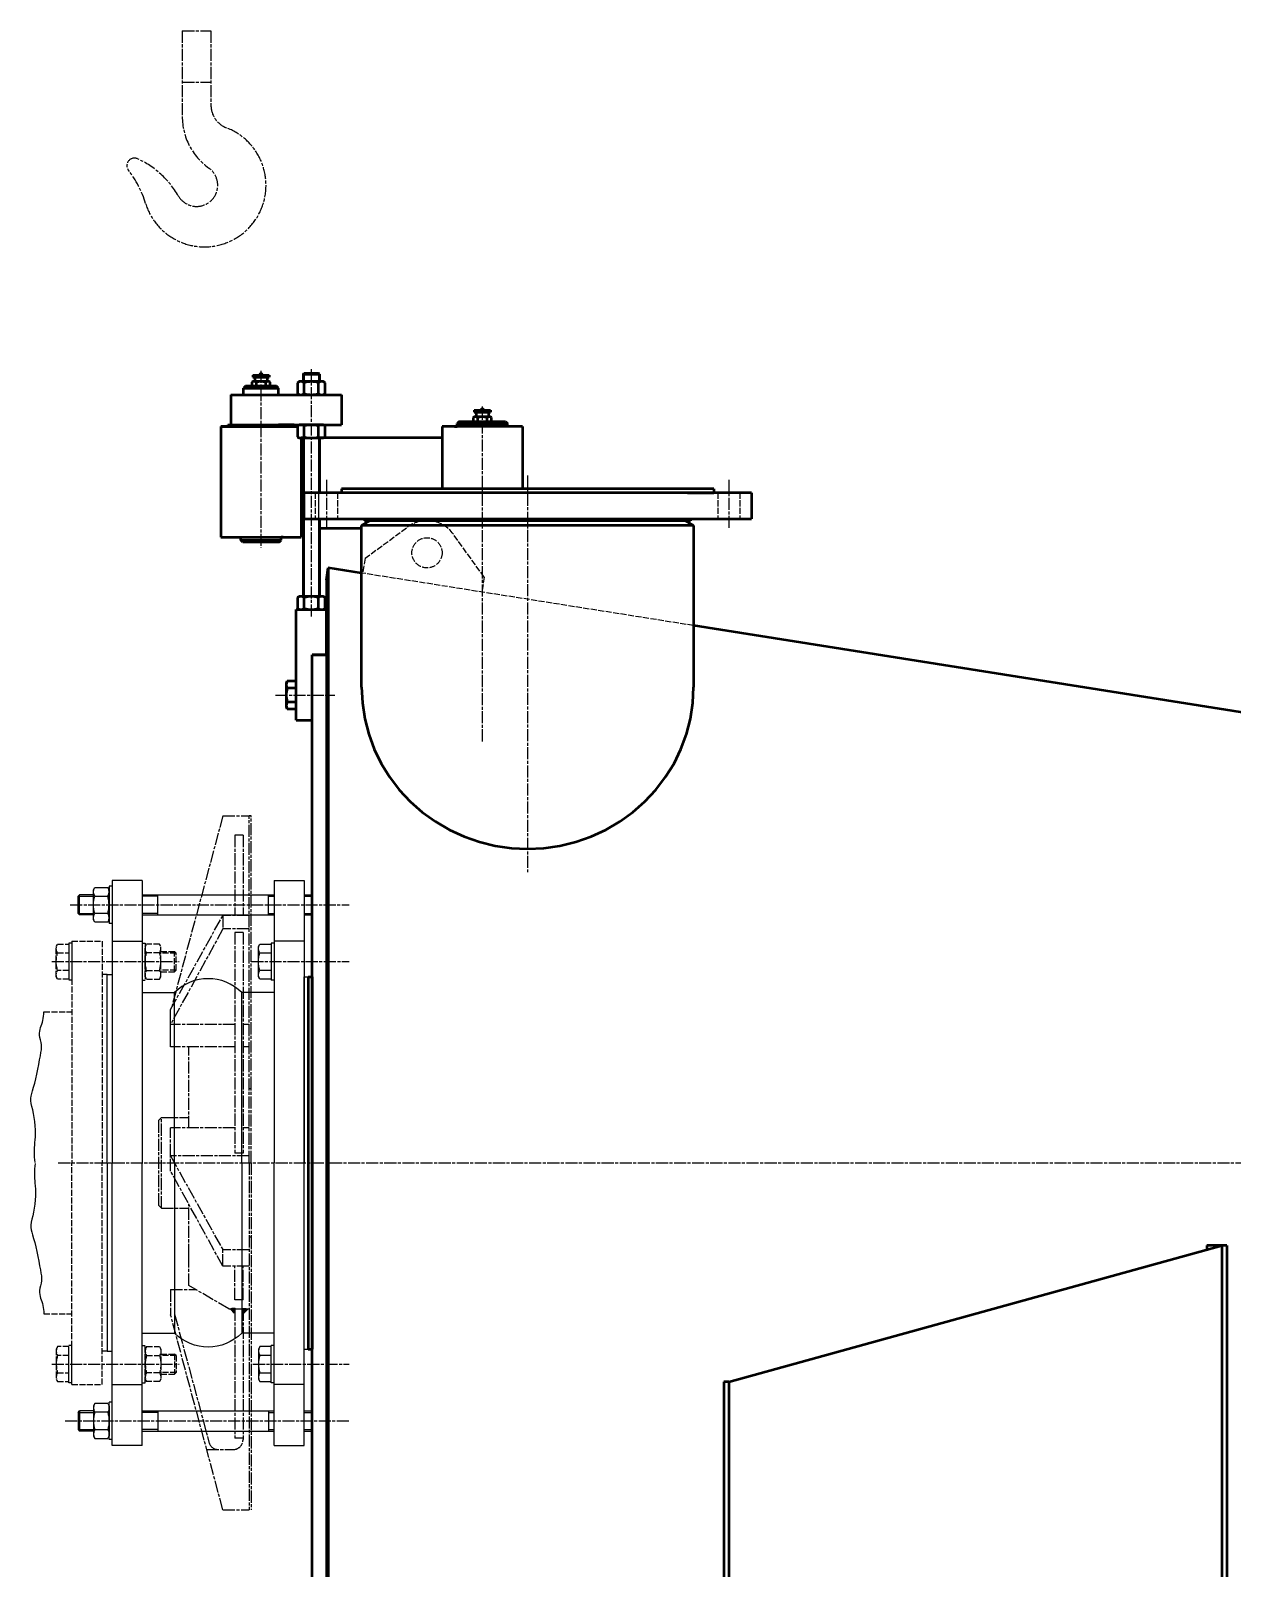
# Model space of a CAD drawing. Extents: x -8218 to 9423, y -5342 to 1221.
# Drawn here: x -2768 to -1573, y -307 to 1221 of the extents above; entities that cross this region are included whole.
import ezdxf

# ---------------------------------------------------------------- set-up
doc = ezdxf.new("R2010")
doc.units = 0
doc.linetypes.add('AM_ISO02W050', pattern=[7.5, 6, -1.5])
doc.linetypes.add('AM_ISO08W050', pattern=[18, 12, -1.5, 3, -1.5])
doc.layers.add('AAG_Xref_CON', color=110, linetype='CONTINUOUS')
doc.layers.add('AAG_Xref_HID', color=111, linetype='AM_ISO02W050')
for name, color, linetype, lineweight in [('AM_0', 7, 'CONTINUOUS', 50), ('AM_1', 14, 'CONTINUOUS', 50), ('AM_3', 6, 'AM_ISO02W050', 25), ('AM_7', 4, 'AM_ISO08W050', 25), ('AM_8', 1, 'CONTINUOUS', 25)]:
    doc.layers.add(name, color=color, linetype=linetype, lineweight=lineweight)

# ---------------------------------------------------------------- blocks, each defined once
blk = doc.blocks.new('AUDIT_I_081028133156-1170')
at = {"layer": 'AM_0', "color": 0}
for p, q in [((-2564.54, -52.94494), (-2568.491, -48.99397)), ((-2564.54, -52.67978), (-2568.226, -48.99397)), ((-2564.54, -52.41461), (-2567.961, -48.99397)), ((-2564.54, -52.14944), (-2567.696, -48.99397)), ((-2564.54, -51.88428), (-2567.431, -48.99397)), ((-2564.54, -51.61911), (-2567.166, -48.99397)), ((-2564.54, -51.35395), (-2566.9, -48.99397)), ((-2564.54, -51.08878), (-2566.635, -48.99397)), ((-2564.54, -50.82362), (-2566.37, -48.99397)), ((-2564.54, -50.55845), (-2566.105, -48.99397)), ((-2564.54, -50.29328), (-2565.84, -48.99397)), ((-2564.54, -50.02812), (-2565.574, -48.99397)), ((-2564.54, -49.76295), (-2565.309, -48.99397)), ((-2564.54, -49.49778), (-2565.044, -48.99397)), ((-2564.54, -49.23262), (-2564.779, -48.99397))]:
    blk.add_line(p, q, dxfattribs=at)
blk = doc.blocks.new('AUDIT_I_081028133156-1171')
at = {"layer": 'AM_0', "color": 0}
for p, q in [((-2556.54, -52.94494), (-2552.589, -48.99397)), ((-2556.54, -52.67978), (-2552.854, -48.99397)), ((-2556.54, -52.41461), (-2553.12, -48.99397)), ((-2556.54, -52.14944), (-2553.385, -48.99397)), ((-2556.54, -51.88428), (-2553.65, -48.99397)), ((-2556.54, -51.61911), (-2553.915, -48.99397)), ((-2556.54, -51.35395), (-2554.18, -48.99397)), ((-2556.54, -51.08878), (-2554.446, -48.99397)), ((-2556.54, -50.82362), (-2554.711, -48.99397)), ((-2556.54, -50.55845), (-2554.976, -48.99397)), ((-2556.54, -50.29328), (-2555.241, -48.99397)), ((-2556.54, -50.02812), (-2555.506, -48.99397)), ((-2556.54, -49.76295), (-2555.771, -48.99397)), ((-2556.54, -49.49778), (-2556.037, -48.99397)), ((-2556.54, -49.23262), (-2556.302, -48.99397))]:
    blk.add_line(p, q, dxfattribs=at)

msp = doc.modelspace()

# ---------------------------------------------------------------- linework, layer by layer
at = {"layer": 'AAG_Xref_CON'}
for p, q in [((-2705.227, 367.5062), (-2703.887, 369.8268)), ((-2705.227, 337.5062), (-2705.227, 367.5062)), ((-2703.887, 369.8268), (-2691.067, 369.8268)), ((-2689.727, 367.5062), (-2691.067, 369.8268)), ((-2686.727, 371.0062), (-2689.727, 371.0062)), ((-2689.727, 371.0062), (-2689.727, 334.0062)), ((-2689.727, 337.5062), (-2689.727, 367.5062)), ((-2656.727, 376.7832), (-2686.727, 376.7832)), ((-2686.727, 376.7832), (-2686.727, 96.00603)), ((-2686.727, 371.0062), (-2686.727, 334.0062)), ((-2656.727, 376.7832), (-2656.727, 96.00603)), ((-2525.7, 376.7832), (-2495.7, 376.7832)), ((-2525.7, 376.7832), (-2525.7, 96.00603)), ((-2495.7, 376.7832), (-2495.7, 151.9648)), ((-2720.435, 361.006), (-2718.935, 362.506)), ((-2720.435, 344.006), (-2720.435, 361.006)), ((-2720.435, 361.006), (-2705.227, 361.006)), ((-2705.227, 362.506), (-2718.935, 362.506)), ((-2718.935, 342.506), (-2718.935, 362.506)), ((-2703.887, 361.1665), (-2691.067, 361.1665)), ((-2656.727, 362.506), (-2525.7, 362.506)), ((-2641.122, 361.006), (-2656.727, 361.006)), ((-2641.122, 342.506), (-2641.122, 362.506)), ((-2531.394, 342.506), (-2531.394, 362.506)), ((-2531.394, 361.006), (-2525.7, 361.006)), ((-2495.7, 362.506), (-2487.7, 362.506)), ((-2495.7, 361.006), (-2487.7, 361.006)), ((-2720.435, 344.006), (-2718.935, 342.506)), ((-2720.435, 344.006), (-2705.227, 344.006)), ((-2705.227, 342.506), (-2718.935, 342.506)), ((-2703.887, 335.1857), (-2705.227, 337.5062)), ((-2691.067, 343.846), (-2703.887, 343.846)), ((-2691.067, 335.1857), (-2689.727, 337.5062)), ((-2641.122, 344.006), (-2656.727, 344.006)), ((-2656.727, 342.506), (-2525.7, 342.506)), ((-2531.394, 344.006), (-2525.7, 344.006)), ((-2495.7, 344.006), (-2487.7, 344.006)), ((-2495.7, 342.506), (-2487.7, 342.506)), ((-2691.067, 335.1857), (-2703.887, 335.1857)), ((-2686.727, 334.0062), (-2689.727, 334.0062)), ((-2686.727, 316.2985), (-2656.727, 316.2985)), ((-2541.2, 311.006), (-2539.861, 313.3265)), ((-2541.2, 281.006), (-2541.2, 311.006)), ((-2539.861, 313.3265), (-2528.7, 313.3265)), ((-2528.7, 314.506), (-2528.7, 277.506)), ((-2525.7, 314.506), (-2528.7, 314.506)), ((-2528.7, 313.3265), (-2528.7, 278.6855)), ((-2495.7, 316.2985), (-2525.7, 316.2985)), ((-2525.7, 314.506), (-2525.7, 277.506)), ((-2539.861, 304.6663), (-2528.7, 304.6663)), ((-2691.7, 283.0611), (-2686.727, 283.0611)), ((-2691.7, 96.00603), (-2691.7, 283.0611)), ((-2539.861, 278.6855), (-2541.2, 281.006)), ((-2528.7, 287.3458), (-2539.861, 287.3458)), ((-2528.7, 278.6855), (-2539.861, 278.6855)), ((-2525.7, 277.506), (-2528.7, 277.506)), ((-2495.7, 281.006), (-2491.7, 281.006)), ((-2495.7, 281.006), (-2491.7, 281.006)), ((-2495.7, 151.9648), (-2495.7, 281.006)), ((-2491.7, 151.9648), (-2491.7, 281.006)), ((-2656.727, 265.2225), (-2624.638, 265.2225)), ((-2624.638, 96.00603), (-2624.638, 265.2225)), ((-2525.7, 265.2225), (-2557.789, 265.2225)), ((-2557.789, 96.00603), (-2557.789, 265.2225)), ((-2495.7, -88.99397), (-2495.7, 151.9648)), ((-2495.7, 151.9648), (-2495.7, 96.00603)), ((-2491.7, -88.99397), (-2491.7, 151.9648)), ((-2691.7, 96.00603), (-2691.7, -91.04902)), ((-2686.727, -184.7711), (-2686.727, 96.00603)), ((-2656.727, -184.7711), (-2656.727, 96.00603)), ((-2624.638, 96.00603), (-2624.638, -73.21042)), ((-2557.789, 96.00603), (-2557.789, -73.21042)), ((-2525.7, -184.7711), (-2525.7, 96.00603)), ((-2495.7, -184.7711), (-2495.7, 96.00603)), ((-2656.727, -73.21042), (-2624.638, -73.21042)), ((-2525.7, -73.21042), (-2557.789, -73.21042)), ((-2691.7, -91.04902), (-2686.727, -91.04902)), ((-2539.861, -86.67347), (-2541.2, -88.99397)), ((-2541.2, -88.99397), (-2541.2, -118.99397)), ((-2528.7, -86.67347), (-2539.861, -86.67347)), ((-2525.7, -85.49397), (-2528.7, -85.49397)), ((-2528.7, -122.49397), (-2528.7, -85.49397)), ((-2528.7, -121.31448), (-2528.7, -86.67348)), ((-2525.7, -122.49397), (-2525.7, -85.49397)), ((-2495.7, -88.99397), (-2491.7, -88.99397)), ((-2528.7, -95.33373), (-2539.861, -95.33373)), ((-2541.2, -118.99397), (-2539.861, -121.31448)), ((-2539.861, -112.65423), (-2528.7, -112.65423)), ((-2539.861, -121.31448), (-2528.7, -121.31448)), ((-2686.727, -124.28645), (-2656.727, -124.28645)), ((-2525.7, -122.49397), (-2528.7, -122.49397)), ((-2495.7, -124.28645), (-2525.7, -124.28645)), ((-2720.435, -151.994), (-2718.935, -150.494)), ((-2720.435, -151.994), (-2720.435, -168.994)), ((-2720.435, -151.994), (-2705.227, -151.994)), ((-2705.227, -150.494), (-2718.935, -150.494)), ((-2718.935, -150.494), (-2718.935, -170.494)), ((-2703.887, -143.1737), (-2705.227, -145.4942)), ((-2705.227, -145.4942), (-2705.227, -175.4942)), ((-2691.067, -143.1737), (-2703.887, -143.1737)), ((-2691.067, -151.8339), (-2703.887, -151.8339)), ((-2691.067, -143.1737), (-2689.727, -145.4942)), ((-2689.727, -178.9942), (-2689.727, -141.9942)), ((-2686.727, -141.9942), (-2689.727, -141.9942)), ((-2689.727, -145.4942), (-2689.727, -175.4942)), ((-2686.727, -178.9942), (-2686.727, -141.9942)), ((-2656.727, -150.494), (-2525.7, -150.494)), ((-2641.122, -151.994), (-2656.727, -151.994)), ((-2641.122, -150.494), (-2641.122, -170.494)), ((-2531.394, -150.494), (-2531.394, -170.494)), ((-2531.394, -151.994), (-2525.7, -151.994)), ((-2495.7, -150.494), (-2487.7, -150.494)), ((-2495.7, -151.994), (-2487.7, -151.994)), ((-2720.435, -168.994), (-2718.935, -170.494)), ((-2720.435, -168.994), (-2705.227, -168.994)), ((-2705.227, -170.494), (-2718.935, -170.494)), ((-2705.227, -175.4942), (-2703.887, -177.8147)), ((-2703.887, -169.1544), (-2691.067, -169.1544)), ((-2703.887, -177.8147), (-2691.067, -177.8147)), ((-2689.727, -175.4942), (-2691.067, -177.8147)), ((-2686.727, -178.9942), (-2689.727, -178.9942)), ((-2641.122, -168.994), (-2656.727, -168.994)), ((-2656.727, -170.494), (-2525.7, -170.494)), ((-2531.394, -168.994), (-2525.7, -168.994)), ((-2495.7, -168.994), (-2487.7, -168.994)), ((-2495.7, -170.494), (-2487.7, -170.494)), ((-2656.727, -184.7711), (-2686.727, -184.7711)), ((-2525.7, -184.7711), (-2495.7, -184.7711))]:
    msp.add_line(p, q, dxfattribs=at)
at = {"layer": 'AAG_Xref_CON', "extrusion": (0, 0, -1)}
for centre, radius, start, end in [((2697.56, 365.4964), 7.66746, 325.6158, 34.38445), ((2676.567, 352.506), 28.66018, 342.412, 17.588), ((2697.56, 339.5156), 7.66746, 325.6158, 34.38445), ((2533.533, 308.9964), 7.66746, 325.6158, 34.38445), ((2512.54, 296.006), 28.66018, 342.412, 17.588), ((2533.533, 283.0157), 7.66746, 325.6158, 34.38445), ((2591.214, -39.72194), 47.31472, 225.0547, 314.9453), ((2697.395, -147.5036), 7.66746, 145.6186, 214.3873), ((2718.387, -160.494), 28.66018, 162.412, 197.5886), ((2697.395, -173.4843), 7.66746, 145.6159, 214.3872)]:
    msp.add_arc(centre, radius, start, end, dxfattribs=at)
at = {"layer": 'AAG_Xref_CON'}
for centre, radius, start, end in [((-2697.395, 365.4964), 7.66746, 325.6158, 34.3872), ((-2718.387, 352.506), 28.66018, 342.412, 17.58864), ((-2697.395, 339.5156), 7.66746, 325.6186, 34.38726), ((-2591.214, 231.734), 47.31472, 45.0547, 134.9453), ((-2533.533, -91.00358), 7.66746, 145.6159, 214.3845), ((-2512.54, -103.99397), 28.66018, 162.412, 197.588), ((-2533.533, -116.98434), 7.66746, 145.6159, 214.3845), ((-2697.56, -147.5036), 7.66746, 145.6159, 214.3845), ((-2676.567, -160.494), 28.66018, 162.412, 197.588), ((-2697.56, -173.4843), 7.66746, 145.6159, 214.3845)]:
    msp.add_arc(centre, radius, start, end, dxfattribs=at)
at = {"layer": 'AAG_Xref_HID'}
for p, q in [((-2742.174, 311.006), (-2740.834, 313.3265)), ((-2742.174, 281.006), (-2742.174, 311.006)), ((-2740.834, 313.3265), (-2729.674, 313.3265)), ((-2726.674, 314.506), (-2729.674, 314.506)), ((-2729.674, 314.506), (-2729.674, 277.506)), ((-2729.674, 313.3265), (-2729.674, 278.6855)), ((-2726.674, 316.2985), (-2726.674, 96.00603)), ((-2726.674, 316.2985), (-2696.674, 316.2985)), ((-2726.674, 314.506), (-2726.674, 277.506)), ((-2696.674, 316.2985), (-2696.674, 96.00603)), ((-2656.727, 314.506), (-2656.727, 277.506)), ((-2656.727, 314.506), (-2653.727, 314.506)), ((-2653.727, 314.506), (-2653.727, 277.506)), ((-2653.727, 311.006), (-2652.387, 313.3265)), ((-2653.727, 281.006), (-2653.727, 311.006)), ((-2639.567, 313.3265), (-2652.387, 313.3265)), ((-2638.227, 311.006), (-2639.567, 313.3265)), ((-2638.227, 281.006), (-2638.227, 311.006)), ((-2638.227, 306.0058), (-2624.52, 306.0058)), ((-2624.52, 286.0058), (-2624.52, 306.0058)), ((-2623.02, 304.5058), (-2624.52, 306.0058)), ((-2740.834, 304.6663), (-2729.674, 304.6663)), ((-2639.567, 304.6663), (-2652.387, 304.6663)), ((-2623.02, 304.5058), (-2638.227, 304.5058)), ((-2623.02, 287.5058), (-2623.02, 304.5058)), ((-2740.834, 278.6855), (-2742.174, 281.006)), ((-2729.674, 287.3458), (-2740.834, 287.3458)), ((-2729.674, 278.6855), (-2740.834, 278.6855)), ((-2726.674, 277.506), (-2729.674, 277.506)), ((-2691.7, 283.0611), (-2696.674, 283.0611)), ((-2656.727, 277.506), (-2653.727, 277.506)), ((-2652.387, 278.6855), (-2653.727, 281.006)), ((-2652.387, 287.3458), (-2639.567, 287.3458)), ((-2652.387, 278.6855), (-2639.567, 278.6855)), ((-2639.567, 278.6855), (-2638.227, 281.006)), ((-2623.02, 287.5058), (-2638.227, 287.5058)), ((-2638.227, 286.0058), (-2624.52, 286.0058)), ((-2623.02, 287.5058), (-2624.52, 286.0058)), ((-2754.41, 246.006), (-2726.757, 246.006)), ((-2726.674, -124.28645), (-2726.674, 96.00603)), ((-2696.674, -124.28645), (-2696.674, 96.00603)), ((-2754.41, -53.99397), (-2726.757, -53.99397)), ((-2740.834, -86.67347), (-2742.174, -88.99397)), ((-2742.174, -88.99397), (-2742.174, -118.99397)), ((-2729.674, -86.67347), (-2740.834, -86.67347)), ((-2729.674, -122.49397), (-2729.674, -85.49397)), ((-2726.674, -85.49397), (-2729.674, -85.49397)), ((-2729.674, -121.31448), (-2729.674, -86.67348)), ((-2726.674, -122.49397), (-2726.674, -85.49397)), ((-2691.7, -91.04902), (-2696.674, -91.04902)), ((-2656.727, -85.49397), (-2653.727, -85.49397)), ((-2656.727, -122.49397), (-2656.727, -85.49397)), ((-2653.727, -122.49397), (-2653.727, -85.49397)), ((-2652.387, -86.67347), (-2653.727, -88.99397)), ((-2653.727, -88.99397), (-2653.727, -118.99397)), ((-2652.387, -86.67347), (-2639.567, -86.67347)), ((-2639.567, -86.67347), (-2638.227, -88.99397)), ((-2638.227, -88.99397), (-2638.227, -118.99397)), ((-2729.674, -95.33373), (-2740.834, -95.33373)), ((-2652.387, -95.33373), (-2639.567, -95.33373)), ((-2638.227, -93.99377), (-2624.52, -93.99377)), ((-2623.02, -95.49377), (-2638.227, -95.49377)), ((-2623.02, -95.49377), (-2624.52, -93.99377)), ((-2624.52, -93.99377), (-2624.52, -113.99377)), ((-2623.02, -95.49377), (-2623.02, -112.49377)), ((-2742.174, -118.99397), (-2740.834, -121.31448)), ((-2740.834, -112.65423), (-2729.674, -112.65423)), ((-2740.834, -121.31448), (-2729.674, -121.31448)), ((-2653.727, -118.99397), (-2652.387, -121.31448)), ((-2639.567, -112.65423), (-2652.387, -112.65423)), ((-2639.567, -121.31448), (-2652.387, -121.31448)), ((-2638.227, -118.99397), (-2639.567, -121.31448)), ((-2623.02, -112.49377), (-2638.227, -112.49377)), ((-2638.227, -113.99377), (-2624.52, -113.99377)), ((-2623.02, -112.49377), (-2624.52, -113.99377)), ((-2726.674, -122.49397), (-2729.674, -122.49397)), ((-2726.674, -124.28645), (-2696.674, -124.28645)), ((-2656.727, -122.49397), (-2653.727, -122.49397))]:
    msp.add_line(p, q, dxfattribs=at)
for points in [[(-2763.255, 96.51005, 0), (-2763.493, 99.17204, 0), (-2763.709, 101.81902, 0), (-2763.871, 104.3989, 0), (-2763.944, 106.85957, 0), (-2763.905, 109.17645, 0), (-2763.774, 111.43503, 0), (-2763.583, 113.74833, 0), (-2763.363, 116.22937, 0), (-2763.147, 118.97378, 0), (-2762.974, 122.00762, 0), (-2762.886, 125.33956, 0), (-2762.925, 128.9783, 0), (-2763.124, 132.9054, 0), (-2763.49, 136.9943, 0), (-2764.022, 141.0913, 0), (-2764.72, 145.0428, 0), (-2765.557, 148.7179, 0), (-2766.406, 152.0782, 0), (-2767.113, 155.1081, 0), (-2767.526, 157.7917, 0), (-2767.53, 160.1591, 0), (-2767.167, 162.4218, 0), (-2766.517, 164.8367, 0), (-2765.662, 167.661, 0), (-2764.675, 171.0883, 0), (-2763.612, 175.0592, 0), (-2762.521, 179.4512, 0), (-2761.453, 184.1415, 0), (-2760.449, 188.9896, 0), (-2759.531, 193.7832, 0), (-2758.709, 198.2919, 0), (-2757.998, 202.2857, 0), (-2757.417, 205.6086, 0), (-2757.009, 208.4014, 0), (-2756.824, 210.8796, 0), (-2756.913, 213.2582, 0), (-2757.289, 215.7027, 0), (-2757.825, 218.1781, 0), (-2758.358, 220.5997, 0), (-2758.724, 222.8827, 0), (-2758.798, 224.9655, 0), (-2758.606, 226.8792, 0), (-2758.212, 228.6783, 0), (-2757.679, 230.4174, 0), (-2757.07, 232.147, 0), (-2756.444, 233.9027, 0), (-2755.86, 235.7163, 0), (-2755.374, 237.6198, 0), (-2755.027, 239.6329, 0), (-2754.786, 241.728, 0), (-2754.597, 243.8656, 0), (-2754.41, 246.006, 0)], [(-2763.255, 95.50201, 0), (-2763.493, 92.84003, 0), (-2763.709, 90.19305, 0), (-2763.871, 87.61317, 0), (-2763.944, 85.1525, 0), (-2763.905, 82.83562, 0), (-2763.774, 80.57703, 0), (-2763.583, 78.26373, 0), (-2763.363, 75.78268, 0), (-2763.147, 73.03828, 0), (-2762.974, 70.00444, 0), (-2762.886, 66.6725, 0), (-2762.925, 63.03378, 0), (-2763.124, 59.10665, 0), (-2763.49, 55.01774, 0), (-2764.022, 50.92073, 0), (-2764.72, 46.9693, 0), (-2765.557, 43.29412, 0), (-2766.406, 39.93381, 0), (-2767.113, 36.90401, 0), (-2767.526, 34.22032, 0), (-2767.53, 31.85293, 0), (-2767.167, 29.59027, 0), (-2766.517, 27.17532, 0), (-2765.662, 24.35107, 0), (-2764.675, 20.92377, 0), (-2763.612, 16.95281, 0), (-2762.521, 12.56084, 0), (-2761.453, 7.87053, 0), (-2760.449, 3.02244, 0), (-2759.531, -1.77111, 0), (-2758.709, -6.27989, 0), (-2757.998, -10.27369, 0), (-2757.417, -13.59651, 0), (-2757.009, -16.38936, 0), (-2756.824, -18.8675, 0), (-2756.913, -21.24618, 0), (-2757.289, -23.69063, 0), (-2757.825, -26.16607, 0), (-2758.358, -28.58769, 0), (-2758.724, -30.87066, 0), (-2758.798, -32.9534, 0), (-2758.606, -34.86712, 0), (-2758.212, -36.66628, 0), (-2757.679, -38.40532, 0), (-2757.07, -40.1349, 0), (-2756.444, -41.89061, 0), (-2755.86, -43.70427, 0), (-2755.374, -45.60769, 0), (-2755.027, -47.62079, 0), (-2754.786, -49.71592, 0), (-2754.597, -51.85349, 0), (-2754.41, -53.99397, 0)]]:
    msp.add_polyline3d(points, dxfattribs=at)
at = {"layer": 'AAG_Xref_HID', "extrusion": (0, 0, -1)}
for centre, radius, start, end in [((2734.506, 308.9962), 7.66746, 325.6158, 34.38445), ((2646.06, 308.996), 7.66746, 325.6158, 34.3872), ((2713.513, 296.0058), 28.66018, 342.412, 17.588), ((2625.067, 296.0056), 28.66018, 342.412, 17.58864), ((2734.506, 283.0154), 7.66746, 325.6158, 34.38445), ((2646.06, 283.0153), 7.66746, 325.6186, 34.38726), ((2645.895, -91.00337), 7.66746, 145.6159, 214.3845), ((2666.887, -103.99377), 28.66018, 162.412, 197.588), ((2645.895, -116.98413), 7.66746, 145.6159, 214.3845)]:
    msp.add_arc(centre, radius, start, end, dxfattribs=at)
at = {"layer": 'AAG_Xref_HID'}
for centre, radius, start, end in [((-2645.895, 308.9962), 7.66746, 325.6158, 34.38445), ((-2666.887, 296.0058), 28.66018, 342.412, 17.588), ((-2645.895, 283.0154), 7.66746, 325.6158, 34.38445), ((-2734.506, -91.00338), 7.66746, 145.6159, 214.3845), ((-2646.06, -91.00318), 7.66746, 145.6186, 214.3873), ((-2713.513, -103.99377), 28.66018, 162.412, 197.588), ((-2625.067, -103.99358), 28.66018, 162.412, 197.5886), ((-2734.506, -116.98413), 7.66746, 145.6159, 214.3845), ((-2646.06, -116.98394), 7.66746, 145.6159, 214.3872)]:
    msp.add_arc(centre, radius, start, end, dxfattribs=at)
at = {"layer": 'AM_0'}
for p, q in [((-2546.7, 872.506), (-2547.938, 871.7914)), ((-2547.938, 871.7914), (-2547.938, 868.006)), ((-2546.7, 879.006), (-2546.7, 877.006)), ((-2546.7, 879.006), (-2530.7, 879.006)), ((-2546.7, 877.006), (-2530.7, 877.006)), ((-2530.7, 872.506), (-2546.7, 872.506)), ((-2544.7, 877.006), (-2544.7, 872.506)), ((-2543.319, 868.006), (-2543.319, 871.7914)), ((-2534.082, 871.7915), (-2534.082, 868.006)), ((-2532.7, 877.006), (-2532.7, 872.506)), ((-2530.7, 879.006), (-2530.7, 877.006)), ((-2529.463, 871.7915), (-2530.7, 872.506)), ((-2529.463, 868.006), (-2529.463, 871.7915)), ((-2500.7, 872.506), (-2502.557, 871.4342)), ((-2502.557, 871.4342), (-2502.557, 860.5778)), ((-2476.7, 872.506), (-2500.7, 872.506)), ((-2496.7, 880.006), (-2495.7, 881.006)), ((-2496.7, 880.006), (-2480.7, 880.006)), ((-2496.7, 880.006), (-2496.7, 872.506)), ((-2495.7, 881.006), (-2481.7, 881.006)), ((-2495.628, 860.5778), (-2495.628, 871.4342)), ((-2481.772, 871.4342), (-2481.772, 860.5778)), ((-2480.7, 880.006), (-2481.7, 881.006)), ((-2480.7, 880.006), (-2480.7, 872.506)), ((-2474.844, 871.4342), (-2476.7, 872.506)), ((-2474.844, 860.5778), (-2474.844, 871.4342)), ((-2568.7, 859.506), (-2568.7, 829.506)), ((-2568.7, 859.506), (-2458.7, 859.506)), ((-2554.2, 868.006), (-2556.2, 866.006)), ((-2556.2, 859.506), (-2556.2, 866.006)), ((-2556.2, 866.006), (-2521.2, 866.006)), ((-2523.2, 868.006), (-2554.2, 868.006)), ((-2547.938, 868.006), (-2529.463, 868.006)), ((-2521.2, 866.006), (-2523.2, 868.006)), ((-2521.2, 859.506), (-2521.2, 866.006)), ((-2502.557, 860.5778), (-2500.7, 859.506)), ((-2500.7, 859.506), (-2476.7, 859.506)), ((-2476.7, 859.506), (-2474.844, 860.5778)), ((-2458.7, 859.506), (-2458.7, 829.506)), ((-2326.7, 844.006), (-2310.7, 844.006)), ((-2326.7, 844.006), (-2326.7, 842.006)), ((-2326.7, 842.006), (-2310.7, 842.006)), ((-2324.7, 842.006), (-2324.7, 837.506)), ((-2312.7, 842.006), (-2312.7, 837.506)), ((-2310.7, 844.006), (-2310.7, 842.006)), ((-2578.7, 828.006), (-2578.7, 718.006)), ((-2578.7, 828.006), (-2502.557, 828.006)), ((-2505.7, 828.006), (-2578.7, 828.006)), ((-2571.7, 829.506), (-2556.2, 829.506)), ((-2571.7, 829.506), (-2571.7, 828.006)), ((-2571.7, 828.006), (-2556.2, 828.006)), ((-2568.7, 829.506), (-2458.7, 829.506)), ((-2560.7, 828.006), (-2558.7, 828.006)), ((-2560.7, 828.006), (-2558.7, 828.006)), ((-2556.2, 828.006), (-2558.7, 828.006)), ((-2558.7, 828.006), (-2556.2, 828.006)), ((-2542.7, 828.006), (-2542.7, 829.506)), ((-2534.7, 828.006), (-2534.7, 829.506)), ((-2505.7, 829.506), (-2521.2, 829.506)), ((-2518.7, 828.006), (-2521.2, 828.006)), ((-2516.7, 828.006), (-2518.7, 828.006)), ((-2505.7, 829.506), (-2505.7, 828.006)), ((-2500.7, 829.506), (-2502.557, 828.4343)), ((-2502.557, 828.4343), (-2502.557, 828.006)), ((-2502.557, 828.006), (-2502.557, 817.5778)), ((-2476.7, 829.506), (-2500.7, 829.506)), ((-2495.628, 817.5778), (-2495.628, 828.4343)), ((-2481.772, 828.4343), (-2481.772, 817.5778)), ((-2474.844, 828.4343), (-2476.7, 829.506)), ((-2474.844, 817.5778), (-2474.844, 828.4343)), ((-2278.7, 828.006), (-2358.7, 828.006)), ((-2358.7, 828.006), (-2358.7, 766.006)), ((-2346.2, 828.006), (-2343.7, 828.006)), ((-2341.7, 833.006), (-2343.7, 831.006)), ((-2343.7, 831.006), (-2293.7, 831.006)), ((-2343.7, 828.006), (-2343.7, 831.006)), ((-2341.7, 833.006), (-2295.7, 833.006)), ((-2326.7, 837.506), (-2327.938, 836.7914)), ((-2327.938, 836.7914), (-2327.938, 833.006)), ((-2327.938, 833.006), (-2309.463, 833.006)), ((-2310.7, 837.506), (-2326.7, 837.506)), ((-2323.319, 833.006), (-2323.319, 836.7914)), ((-2314.082, 836.7915), (-2314.082, 833.006)), ((-2309.463, 836.7915), (-2310.7, 837.506)), ((-2309.463, 833.006), (-2309.463, 836.7915)), ((-2295.7, 833.006), (-2293.7, 831.006)), ((-2293.7, 828.006), (-2293.7, 831.006)), ((-2291.2, 828.006), (-2293.7, 828.006)), ((-2278.7, 828.006), (-2278.7, 766.006)), ((-2502.557, 817.5778), (-2500.7, 816.506)), ((-2500.7, 816.506), (-2498.7, 816.506)), ((-2496.7, 816.506), (-2498.7, 816.506)), ((-2498.7, 816.506), (-2496.7, 816.506)), ((-2498.7, 816.506), (-2498.7, 718.006)), ((-2496.7, 816.506), (-2496.7, 659.006)), ((-2496.7, 816.506), (-2476.7, 816.506)), ((-2480.7, 816.506), (-2480.7, 762.006)), ((-2358.7, 816.506), (-2480.7, 816.506)), ((-2476.7, 816.506), (-2474.844, 817.5778)), ((-2088.7, 766.006), (-2458.7, 766.006)), ((-2458.7, 766.006), (-2458.7, 762.006)), ((-2088.7, 766.006), (-2088.7, 762.006)), ((-2432.7, 762.006), (-2458.7, 762.006)), ((-2114.7, 762.006), (-2088.7, 762.006)), ((-2480.7, 736.006), (-2480.7, 659.006)), ((-2435.65, 736.006), (-2435.65, 734.006)), ((-2111.75, 734.006), (-2435.65, 734.006)), ((-2111.75, 736.006), (-2111.75, 734.006)), ((-2496.7, 726.506), (-2498.7, 726.506)), ((-2438.7, 726.506), (-2480.7, 726.506)), ((-2438.7, 568.8696), (-2438.7, 729.3872)), ((-2578.7, 718.006), (-2498.7, 718.006)), ((-2560.7, 718.006), (-2558.7, 718.006)), ((-2558.7, 715.006), (-2558.7, 718.006)), ((-2556.7, 713.006), (-2558.7, 715.006)), ((-2558.7, 715.006), (-2518.7, 715.006)), ((-2520.7, 713.006), (-2556.7, 713.006)), ((-2520.7, 713.006), (-2518.7, 715.006)), ((-2518.7, 715.006), (-2518.7, 718.006)), ((-2516.7, 718.006), (-2518.7, 718.006)), ((-2473.7, 675.653), (-2471.825, 687.5054)), ((-2473.7, 675.653), (-2473.7, 601.006)), ((-2473.7, 675.653), (-2473.7, -483.6409)), ((-2471.825, 687.5054), (-2471.825, -495.4934)), ((-2438.7, 682.2636), (-2471.825, 687.5054)), ((-2500.7, 659.006), (-2502.557, 657.9342)), ((-2502.557, 657.9342), (-2502.557, 647.0778)), ((-2476.7, 659.006), (-2500.7, 659.006)), ((-2495.628, 647.0778), (-2495.628, 657.9342)), ((-2481.772, 657.9342), (-2481.772, 647.0778)), ((-2474.844, 657.9342), (-2476.7, 659.006)), ((-2474.844, 647.0778), (-2474.844, 657.9342)), ((-2503.7, 646.006), (-2473.7, 646.006)), ((-2503.7, 536.006), (-2503.7, 646.006)), ((-2502.557, 647.0778), (-2500.7, 646.006)), ((-2500.7, 646.006), (-2476.7, 646.006)), ((-2476.7, 646.006), (-2474.844, 647.0778)), ((-2473.7, 601.006), (-2473.7, 646.006)), ((-1558.7, 543.006), (-2108.7, 630.042)), ((-2473.7, 601.006), (-2487.7, 601.006)), ((-2487.7, -408.994), (-2487.7, 601.006)), ((-2487.7, 536.006), (-2487.7, 601.006)), ((-2487.7, 601.006), (-2473.7, 601.006)), ((-2512.628, 574.8624), (-2513.7, 573.006)), ((-2513.7, 573.006), (-2513.7, 549.006)), ((-2503.7, 574.8624), (-2512.628, 574.8624)), ((-2503.7, 567.9342), (-2512.628, 567.9342)), ((-2503.7, 547.1497), (-2503.7, 574.8624)), ((-2512.628, 554.0778), (-2503.7, 554.0778)), ((-2513.7, 549.006), (-2512.628, 547.1497)), ((-2512.628, 547.1497), (-2503.7, 547.1497)), ((-2503.7, 536.006), (-2487.7, 536.006)), ((-2491.7, 281.006), (-2487.7, 281.006)), ((-2491.7, 281.006), (-2491.7, -88.99397)), ((-2487.7, 281.006), (-2487.7, -88.99397)), ((-2073.7, -121.73294), (-1583.7, 13.96204)), ((-1598.7, 13.96204), (-1598.7, 9.80811)), ((-1578.7, 13.96204), (-1598.7, 13.96204)), ((-1583.7, 13.96204), (-1583.7, -573.994)), ((-1578.7, 13.96204), (-1578.7, -483.994)), ((-2491.7, -88.99397), (-2487.7, -88.99397)), ((-2078.7, -121.73294), (-2078.7, -573.994)), ((-2073.7, -121.73294), (-2078.7, -121.73294)), ((-2073.7, -121.73294), (-2073.7, -573.994))]:
    msp.add_line(p, q, dxfattribs=at)
msp.add_polyline3d([(-2438.7, 568.8696, 0), (-2437.906, 553.1071, 0), (-2435.53, 537.4963, 0), (-2431.595, 522.1878, 0), (-2426.14, 507.3288, 0), (-2419.217, 493.0625, 0), (-2410.893, 479.5262, 0), (-2401.247, 466.8503, 0), (-2390.373, 455.157, 0), (-2378.375, 444.5588, 0), (-2365.369, 435.1577, 0), (-2351.481, 427.0444, 0), (-2336.843, 420.2969, 0), (-2321.597, 414.9803, 0), (-2305.89, 411.1457, 0), (-2289.873, 408.83, 0), (-2273.7, 408.0557, 0), (-2257.527, 408.83, 0), (-2241.51, 411.1457, 0), (-2225.803, 414.9803, 0), (-2210.557, 420.2969, 0), (-2195.92, 427.0444, 0), (-2182.031, 435.1577, 0), (-2169.025, 444.5588, 0), (-2157.028, 455.157, 0), (-2146.154, 466.8504, 0), (-2136.508, 479.5262, 0), (-2128.183, 493.0625, 0), (-2121.26, 507.3288, 0), (-2115.805, 522.1879, 0), (-2111.871, 537.4964, 0), (-2109.495, 553.1072, 0), (-2108.7, 568.8696, 0)], dxfattribs=at)
for centre, radius, start, end in [((-2545.628, 868.4169), 4.08932, 55.61575, 124.38428), ((-2538.7, 857.2208), 15.28534, 72.4119, 107.58813), ((-2538.7, 879.006), 1.45, 0.00008824, 180.0001), ((-2531.772, 868.4169), 4.08932, 55.61575, 124.38428), ((-2499.092, 866.3756), 6.13398, 55.61581, 124.3842), ((-2488.7, 849.5815), 22.92815, 72.412, 107.588), ((-2478.308, 866.3756), 6.13398, 55.61581, 124.3842), ((-2499.093, 865.64), 6.13398, 235.6159, 304.3843), ((-2488.7, 882.4342), 22.92815, 252.412, 287.588), ((-2478.308, 865.64), 6.13398, 235.6159, 304.3843), ((-2318.7, 844.006), 1.45, 0.00008824, 180.0001), ((-2499.092, 823.3757), 6.13398, 55.61581, 124.3842), ((-2488.7, 806.5815), 22.92815, 72.412, 107.588), ((-2478.308, 823.3757), 6.13398, 55.61581, 124.3842), ((-2325.628, 833.4169), 4.08932, 55.61575, 124.38428), ((-2318.7, 822.2208), 15.28534, 72.4119, 107.58813), ((-2311.772, 833.4169), 4.08932, 55.61575, 124.38428), ((-2499.093, 822.64), 6.13398, 235.6159, 273.667), ((-2499.093, 822.64), 6.13398, 273.667, 304.3843), ((-2488.7, 839.4342), 22.92815, 252.412, 287.588), ((-2478.308, 822.64), 6.13398, 235.6159, 304.3843), ((-2499.092, 652.8756), 6.13398, 55.61581, 124.3842), ((-2488.7, 636.0815), 22.92815, 72.412, 107.588), ((-2478.308, 652.8756), 6.13398, 55.61581, 124.3842), ((-2499.093, 652.14), 6.13398, 235.6159, 304.3843), ((-2488.7, 668.9342), 22.92815, 252.412, 287.588), ((-2478.308, 652.14), 6.13398, 235.6159, 304.3843), ((-2490.774, 561.006), 22.92815, 162.412, 197.588), ((-2507.568, 571.3983), 6.13398, 145.6159, 214.3843), ((-2507.568, 550.6137), 6.13398, 145.6159, 214.3843)]:
    msp.add_arc(centre, radius, start, end, dxfattribs=at)
at = {"layer": 'AM_1'}
for p, q in [((-2051.2, 762.006), (-2496.2, 762.006)), ((-2496.2, 762.006), (-2496.2, 736.006)), ((-2051.2, 762.006), (-2051.2, 736.006)), ((-2496.2, 736.006), (-2051.2, 736.006)), ((-2438.7, 729.3872), (-2430.7, 734.006)), ((-2123.7, 734.006), (-2297.648, 734.006)), ((-2108.7, 729.3872), (-2116.7, 734.006)), ((-2108.7, 729.3872), (-2438.7, 729.3872)), ((-2108.7, 729.3872), (-2108.7, 568.8696))]:
    msp.add_line(p, q, dxfattribs=at)
at = {"layer": 'AM_3'}
for p, q in [((-2480.7, 816.506), (-2496.7, 816.506)), ((-2484.7, 762.006), (-2484.7, 736.006)), ((-2462.7, 762.006), (-2462.7, 736.006)), ((-2084.7, 762.006), (-2084.7, 736.006)), ((-2062.7, 762.006), (-2062.7, 736.006)), ((-2435.307, 696.9133), (-2392.601, 728.1727)), ((-2316.782, 678.157), (-2347.75, 721.0753)), ((-2435.307, 696.9133), (-2437.652, 682.0977)), ((-2108.7, 630.042), (-2438.7, 682.2636)), ((-2316.782, 678.157), (-2319.127, 663.3414))]:
    msp.add_line(p, q, dxfattribs=at)
msp.add_circle((-2373.7, 702.3508), 15, dxfattribs=at)
for centre, radius, start, end in [((-2373.7, 702.3508), 32, 35.81279, 126.20255), ((-2503.1, 569.606), 0.6, 180, 270)]:
    msp.add_arc(centre, radius, start, end, dxfattribs=at)
at = {"layer": 'AM_3', "extrusion": (0, 0, -1)}
msp.add_arc((2503.1, 552.406), 0.6, 0.00001281, 90.00001, dxfattribs=at)
at = {"layer": 'AM_7'}
for p, q in [((-2616.943, 1221.225), (-2588.443, 1221.225)), ((-2616.943, 1221.225), (-2616.943, 1136.031)), ((-2588.443, 1221.225), (-2588.443, 1147.198)), ((-2616.943, 1170.225), (-2588.443, 1170.225)), ((-2538.7, 883.1291), (-2538.7, 707.302)), ((-2488.7, 885.0007), (-2488.7, 639.0161)), ((-2318.7, 514.9083), (-2318.7, 847.864)), ((-2473.7, 775.0426), (-2473.7, 726.3092)), ((-2273.7, 779.088), (-2273.7, 384.9901)), ((-2073.7, 775.0426), (-2073.7, 726.3092)), ((-2524.331, 561.006), (-2465.344, 561.006)), ((-2576.54, 441.006), (-2627.731, 249.9601)), ((-2576.54, 441.006), (-2550.54, 441.006)), ((-2550.54, 96.00603), (-2550.54, 441.006)), ((-2548.54, 441.006), (-2550.54, 441.006)), ((-2548.54, 169.7529), (-2548.54, 441.006)), ((-2556.54, 421.657), (-2564.54, 421.657)), ((-2564.54, 421.657), (-2564.54, 341.9339)), ((-2556.54, 421.657), (-2556.54, 341.9339)), ((-2728.414, 352.506), (-2451.185, 352.506)), ((-2628.54, 248.5059), (-2576.54, 341.9339)), ((-2576.54, 341.9339), (-2576.54, 328.5851)), ((-2550.54, 341.9339), (-2576.54, 341.9339)), ((-2576.54, 328.5851), (-2628.54, 233.5851)), ((-2550.54, 328.5851), (-2576.54, 328.5851)), ((-2556.54, 324.9691), (-2564.54, 324.9691)), ((-2564.54, 324.9691), (-2564.54, 105.64899)), ((-2556.54, 324.9691), (-2556.54, 105.64899)), ((-2746.516, 296.006), (-2619.977, 296.006)), ((-2548.293, 296.006), (-2451.185, 296.006)), ((-2628.54, 233.5851), (-2628.54, 248.5059)), ((-2628.54, 222.006), (-2628.54, 246.9394)), ((-2628.54, 211.4678), (-2628.54, 233.5851)), ((-2564.54, 233.5851), (-2628.54, 233.5851)), ((-2550.54, 233.5851), (-2556.54, 233.5851)), ((-2564.54, 211.4678), (-2628.54, 211.4678)), ((-2610.54, 130.681), (-2610.54, 211.4678)), ((-2550.54, 211.4678), (-2556.54, 211.4678)), ((-2548.54, 169.7529), (-2550.54, 169.7529)), ((-2548.54, 96.00603), (-2548.54, 169.7529)), ((-2640.54, 138.006), (-2637.54, 141.006)), ((-2640.54, 138.006), (-2640.54, 54.00603)), ((-2637.54, 141.006), (-2610.54, 141.006)), ((-2637.54, 51.00603), (-2637.54, 141.006)), ((-2628.54, 102.85487), (-2628.54, 130.681)), ((-2564.54, 130.681), (-2628.54, 130.681)), ((-2550.54, 130.681), (-2556.54, 130.681)), ((-2740.156, 96.00603), (-814.9266, 96.00603)), ((-2550.54, 102.85487), (-2628.54, 102.85487)), ((-2628.54, 87.93407), (-2628.54, 102.85487)), ((-2628.54, 102.85487), (-2576.54, 9.4268)), ((-2556.54, 105.64899), (-2564.54, 105.64899)), ((-2550.54, 96.00603), (-2550.54, -248.994)), ((-2548.54, 96.00603), (-2548.54, 22.25914)), ((-2576.54, -6.7505), (-2628.54, 87.93407)), ((-2640.54, 54.00603), (-2637.54, 51.00603)), ((-2637.54, 51.00603), (-2610.54, 51.00603)), ((-2610.54, 3.50603), (-2610.54, 55.15865)), ((-2548.54, 22.25914), (-2550.54, 22.25914)), ((-2548.54, 22.25914), (-2548.54, -248.994)), ((-2610.54, -25.89397), (-2610.54, 3.50603)), ((-2550.54, 9.4268), (-2576.54, 9.4268)), ((-2576.54, -6.7505), (-2576.54, 9.4268)), ((-2550.54, -6.7505), (-2576.54, -6.7505)), ((-2564.54, -40.1959), (-2564.54, -6.7505)), ((-2556.54, -40.1959), (-2556.54, -6.7505)), ((-2628.54, -29.99397), (-2603.449, -29.99397)), ((-2628.54, -29.99397), (-2628.54, -54.92733)), ((-2624.54, -29.99397), (-2624.54, -54.40071)), ((-2570.54, -48.99397), (-2610.551, -25.89397)), ((-2556.54, -40.1959), (-2564.54, -40.1959)), ((-2576.54, -248.994), (-2628.54, -54.92733)), ((-2624.54, -54.40071), (-2590.462, -181.5822)), ((-2570.54, -48.99397), (-2550.54, -48.99397)), ((-2564.54, -48.99397), (-2564.54, -177.6421)), ((-2556.54, -48.99397), (-2556.54, -178.994)), ((-2746.516, -103.99397), (-2619.977, -103.99397)), ((-2546.655, -103.99397), (-2451.185, -103.99397)), ((-2733.326, -160.494), (-2451.185, -160.494)), ((-2556.54, -177.6421), (-2564.54, -177.6421)), ((-2592.617, -188.994), (-2566.54, -188.994)), ((-2576.54, -248.994), (-2550.54, -248.994))]:
    msp.add_line(p, q, dxfattribs=at)
for points in [[(-2564.54, -48.99397, 0), (-2568.783, -48.99397, 0), (-2564.54, -53.23663, 0), (-2564.54, -48.99397, 0)], [(-2556.54, -48.99397, 0), (-2552.298, -48.99397, 0), (-2556.54, -53.23663, 0), (-2556.54, -48.99397, 0)]]:
    msp.add_polyline3d(points, dxfattribs=at)
for centre, radius, start, end in [((-2564.443, 1147.198), 24, 180, 249.0597), ((-2553.943, 1136.031), 63, 180, 234.5243), ((-2594.893, 1067.625), 61.2, 197.2501, 69.05975), ((-2664.453, 1087.125), 7.5, 65.38002, 215.8658), ((-2698.822, 1012.1246), 90, 30, 65.38003), ((-2753.699, 1018.6371), 105, 17.08158, 37.61939), ((-2602.693, 1067.625), 21, 210, 54.52435), ((-2580.803, -178.994), 10, 195, 270), ((-2566.54, -178.994), 10, 270, 0.00001281)]:
    msp.add_arc(centre, radius, start, end, dxfattribs=at)
at = {"layer": 'AM_8'}
for p, q in [((-2495.7, 881.006), (-2495.7, 872.506)), ((-2481.7, 881.006), (-2481.7, 872.506)), ((-2495.7, 816.506), (-2495.7, 659.006)), ((-2481.7, 816.506), (-2481.7, 659.006))]:
    msp.add_line(p, q, dxfattribs=at)

# ---------------------------------------------------------------- block references
at = {"layer": 'AM_7'}
for name in ['AUDIT_I_081028133156-1170', 'AUDIT_I_081028133156-1171']:
    msp.add_blockref(name, (0, 0), dxfattribs=at)

doc.saveas('drawing.dxf')
